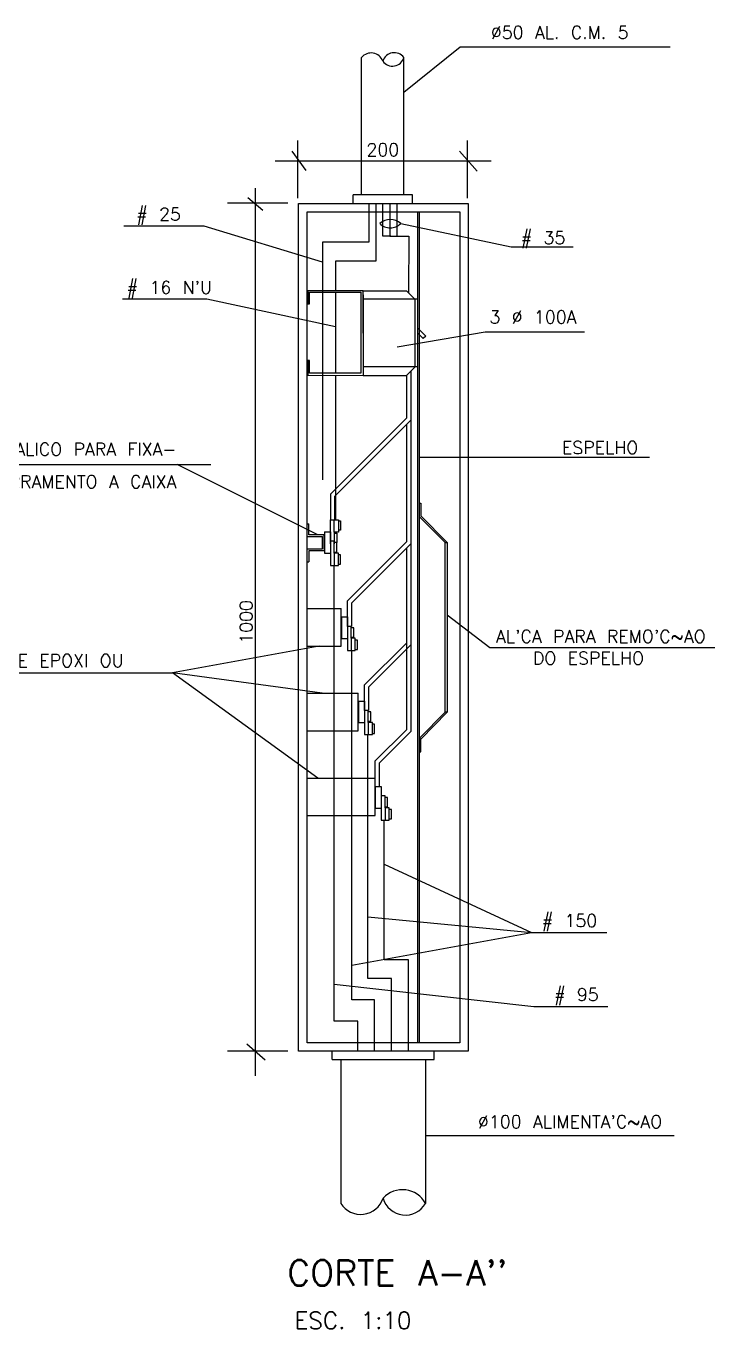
# Model space of a CAD drawing. Extents: x -0.026 to 0.455, y 0.043 to 0.377.
# Drawn here: x 0.2926 to 0.455, y 0.0467 to 0.3541 of the extents above; entities that cross this region are included whole.
import ezdxf

# ---------------------------------------------------------------- set-up
doc = ezdxf.new("R2010")
doc.units = 0
doc.header["$MEASUREMENT"] = 0
doc.layers.add('DETALHES-DIVERSOS', color=7, linetype='CONTINUOUS')
doc.styles.add('R120', font='txt', dxfattribs={"height": 0.3, "bigfont": 'RHENO'})
doc.styles.add('R60', font='txt', dxfattribs={"height": 0.15, "bigfont": 'RHENO'})
doc.styles.add('R80', font='txt', dxfattribs={"height": 0.2, "bigfont": 'RHENO'})

msp = doc.modelspace()

# ---------------------------------------------------------------- linework, layer by layer
at = {"layer": 'DETALHES-DIVERSOS'}
for p, q in [((0.3816543830745301, 0.3385005118581191), (0.3948669871552399, 0.3492078861291495)), ((0.3948669871552399, 0.3492078861291495), (0.4444220110029049, 0.3492078861291495)), ((0.3716543830745302, 0.3142672894003594), (0.3716543830745302, 0.346705723586949)), ((0.3816543830745301, 0.3142672894003594), (0.3816543830745301, 0.3467057235869487)), ((0.3566193646725306, 0.3134864530197578), (0.3566193646725306, 0.3270895399625104)), ((0.3966193646725306, 0.3134864530197578), (0.3966193646725306, 0.3270895399625104)), ((0.3551794650179933, 0.3245862273295107), (0.3584985028198766, 0.3200113342909234)), ((0.3947789811066947, 0.3245862273295107), (0.3988991590910443, 0.3198969652572737)), ((0.351292825575804, 0.3223580285110468), (0.4021908676789848, 0.3223580285110468)), ((0.3448154862787577, 0.3136507375379985), (0.3483665178799548, 0.3106935443773406)), ((0.3465581223109207, 0.3158522067501472), (0.3465581223109207, 0.1064829557178116)), ((0.38365438307453, 0.3142672894003593), (0.36965438307453, 0.3142672894003594)), ((0.36965438307453, 0.3122672894003594), (0.36965438307453, 0.3142672894003594)), ((0.38365438307453, 0.3122672894003592), (0.38365438307453, 0.3142672894003593)), ((0.3542520158084453, 0.3123035741592207), (0.340047906013795, 0.3123035741592207)), ((0.3568189996046992, 0.1122672894003594), (0.3568189996046992, 0.3122672894003594)), ((0.3568189996046992, 0.3122672894003594), (0.3968189996046992, 0.3122672894003594)), ((0.3733543830745303, 0.3122672894003594), (0.3733543830745303, 0.3031205212083947)), ((0.3750143830745303, 0.3122672894003594), (0.3750143830745303, 0.2986816150346358)), ((0.3766994330177893, 0.304522283578295), (0.3766994330177893, 0.3122672894003594)), ((0.3783343830745302, 0.3122672894003594), (0.3783343830745302, 0.304522283578295)), ((0.3799943830745302, 0.3122672894003594), (0.3799943830745302, 0.304522283578295)), ((0.3968189996046992, 0.3122672894003594), (0.3968189996046992, 0.1122672894003594)), ((0.3588189996046991, 0.1142672894003594), (0.3588189996046991, 0.3102672894003594)), ((0.3588189996046991, 0.3102672894003594), (0.394818999604699, 0.3102672894003594)), ((0.3808827789793422, 0.3075565628882697), (0.4068952740519124, 0.3020355423513807)), ((0.3848189996046991, 0.3102672894003594), (0.3848189996046991, 0.1142672894003594)), ((0.385218999604699, 0.3102672894003594), (0.385218999604699, 0.1142672894003594)), ((0.394818999604699, 0.3102672894003594), (0.394818999604699, 0.1142672894003594)), ((0.3345172061725539, 0.3069226545911146), (0.3156076214194226, 0.3069226545911146)), ((0.3624385843416918, 0.2984516640329274), (0.3345172061725539, 0.3069226545911146)), ((0.3785681652320498, 0.304522283578295), (0.3766994330177893, 0.304522283578295)), ((0.3783343830745302, 0.304522283578295), (0.379972418468967, 0.304522283578295)), ((0.3799943830745302, 0.304522283578295), (0.3827778317726827, 0.304522283578295)), ((0.3827778317726827, 0.304522283578295), (0.3827205348685259, 0.2911480280014524)), ((0.3624385843416918, 0.3031205212083947), (0.3624385843416918, 0.247050102624731)), ((0.3733543830745303, 0.3031205212083947), (0.3624385843416918, 0.3031205212083947)), ((0.4068952740519124, 0.3020355423513807), (0.4215665052245852, 0.3020355423513807)), ((0.3750143830745303, 0.2986816150346358), (0.3654777837191385, 0.2986816150346358)), ((0.3654777837191385, 0.2986816150346358), (0.3654777837191385, 0.2916566821890368)), ((0.3351692592918444, 0.2896548620014064), (0.315281592091421, 0.2896548620014064)), ((0.3654777837191385, 0.2831387123484281), (0.3351692592918444, 0.2896548620014064)), ((0.372018999604699, 0.2916566821890368), (0.3589585814993301, 0.2916566821890368)), ((0.3589585814993301, 0.2916566821890368), (0.3589585814993301, 0.2886208676067408)), ((0.3593585814993303, 0.2913306462955672), (0.3714836167237429, 0.2913306462955672)), ((0.3593585814993303, 0.2886208676067408), (0.3593585814993303, 0.2913306462955672)), ((0.3654777837191385, 0.2913306462955672), (0.3654777837191385, 0.2722331726458074)), ((0.3714836167237429, 0.2913306462955672), (0.3714836167237429, 0.2722331726458074)), ((0.372018999604699, 0.2916566821890367), (0.382209823908094, 0.2916566821890367)), ((0.372018999604699, 0.2816741499527399), (0.372018999604699, 0.2916566821890367)), ((0.372018999604699, 0.290691617716443), (0.372018999604699, 0.271691617716443)), ((0.3848189996046991, 0.2896566821890367), (0.372018999604699, 0.2896566821890367)), ((0.382209823908094, 0.2916566821890367), (0.3841990263674266, 0.2896754907925623)), ((0.3841990263674266, 0.2896754907925623), (0.3841990263674266, 0.2736320322963567)), ((0.3848189996046991, 0.2896566821890367), (0.3848189996046991, 0.273691617716443)), ((0.3589585814993301, 0.2886208676067408), (0.3593585814993303, 0.2886208676067408)), ((0.3867680555287318, 0.2809936883228785), (0.3848189996046991, 0.2829358787574962)), ((0.372018999604699, 0.2816741499527399), (0.372018999604699, 0.271691617716443)), ((0.3800369380522743, 0.2784104527988843), (0.4007957292137506, 0.2819771594929499)), ((0.3861612152054412, 0.2804059362852996), (0.384818999604699, 0.2817472460224777)), ((0.3867680555287318, 0.2809936883228785), (0.3861612152054412, 0.2804059362852996)), ((0.4007957292137506, 0.2819771594929499), (0.4242180415064145, 0.2819771594929499)), ((0.3589585814993301, 0.2752010249253766), (0.3589585814993301, 0.2717170254643219)), ((0.3593459576041725, 0.2752010249253766), (0.3589585814993301, 0.2752010249253766)), ((0.3593459576041725, 0.2722331726458074), (0.3593459576041725, 0.2752010249253766)), ((0.3848189996046991, 0.273691617716443), (0.372018999604699, 0.273691617716443)), ((0.382209823908094, 0.271691617716443), (0.3841990263674266, 0.2736320322963567)), ((0.3589585814993301, 0.2717170254643219), (0.372018999604699, 0.271691617716443)), ((0.3714836167237429, 0.2722331726458074), (0.3593459576041725, 0.2722331726458074)), ((0.3654777837191385, 0.271704343003084), (0.3654777837191385, 0.2376454180877158)), ((0.372018999604699, 0.271691617716443), (0.382209823908094, 0.271691617716443)), ((0.382209823908094, 0.271691617716443), (0.382209823908094, 0.2615943353464716)), ((0.3832621176966287, 0.2727181025772704), (0.3832621176966289, 0.2611474467136742)), ((0.3643148138242795, 0.2436993252626571), (0.382209823908094, 0.2615943353464716)), ((0.3652788049325965, 0.2431641339496419), (0.3832621176966289, 0.2611474467136742)), ((0.382209823908094, 0.2600951529251395), (0.382209823908094, 0.23242177509051)), ((0.3832621176966287, 0.2611465157750112), (0.3832621176966287, 0.2319748746872041)), ((0.385218999604699, 0.2524153444862919), (0.4394984892244297, 0.2524153444862919)), ((0.2571986202116494, 0.2506916041337424), (0.336088797943881, 0.2506916041337424)), ((0.3613064632815228, 0.2340965396175813), (0.3281446657737061, 0.2506916041337424)), ((0.3643148138242795, 0.2436993252626571), (0.3643041038812034, 0.237645418087716)), ((0.3652788049325965, 0.2431641339496419), (0.3652788049325965, 0.2376454180877158)), ((0.3852903046290184, 0.2383416595118013), (0.3852903046290184, 0.2415876053820598)), ((0.3852903046290184, 0.2415876053820598), (0.385639568029183, 0.2415876053820598)), ((0.385639568029183, 0.2415876053820598), (0.385639568029183, 0.2385510740996401)), ((0.3588189996046991, 0.236696539617581), (0.3592189996046993, 0.2366965396175812)), ((0.3592189996046993, 0.2340965396175813), (0.3592189996046993, 0.2366965396175812)), ((0.3643041038812034, 0.237645418087716), (0.3661794826006182, 0.2376454180877158)), ((0.3643041038812034, 0.2319691607130029), (0.3643041038812034, 0.237645418087716)), ((0.3652196546951349, 0.234752483730701), (0.3652196546951349, 0.237645418087716)), ((0.3661794826006182, 0.2376454180877158), (0.3661794826006185, 0.2347524837307012)), ((0.3661794826006182, 0.2373808169260112), (0.3667150986515917, 0.2373808169260112)), ((0.3667150986515917, 0.2373808169260112), (0.3667150986515917, 0.2351806881928125)), ((0.3913550632195013, 0.2322672894003594), (0.3852903046290184, 0.2383416595118013)), ((0.385639568029183, 0.2385510740996401), (0.3918564322716035, 0.2323034993782683)), ((0.3588189996046994, 0.2336965396175811), (0.3624189996046993, 0.2336965396175812)), ((0.3628189996046994, 0.2340965396175813), (0.3592189996046993, 0.2340965396175813)), ((0.3624189996046993, 0.230748539617581), (0.3624189996046993, 0.2336965396175812)), ((0.3628189996046994, 0.2336965396175812), (0.3628189996046994, 0.2340965396175813)), ((0.3628189996046992, 0.230748539617581), (0.3628189996046992, 0.2336965396175811)), ((0.3629041038812035, 0.2348072894003593), (0.3643041038812034, 0.2348072894003594)), ((0.3629041038812035, 0.2348072894003593), (0.3629041038812035, 0.2297272894003595)), ((0.3643041038812034, 0.2348072894003594), (0.3643041038812037, 0.2297272894003595)), ((0.3661794826006185, 0.2347524837307012), (0.3652196546951349, 0.234752483730701)), ((0.3652196546951349, 0.234752483730701), (0.3652196546951349, 0.2319691607130029)), ((0.3652196546951349, 0.2345015596967684), (0.3658088329048768, 0.2345015596967684)), ((0.3658088329048768, 0.2345015596967684), (0.3658088329048768, 0.232290311066573)), ((0.3667150986515917, 0.2351806881928125), (0.3661794826006182, 0.2351806881928125)), ((0.3588189996046991, 0.230748539617581), (0.3624189996046993, 0.230748539617581)), ((0.3628189996046992, 0.230748539617581), (0.3628189996046992, 0.2303485396175809)), ((0.3643041038812037, 0.232565418087716), (0.3643041038812037, 0.226889160713003)), ((0.3652196546951352, 0.232565418087716), (0.3643041038812037, 0.2325654180877162)), ((0.3652196546951352, 0.2297820950700179), (0.3652196546951352, 0.232565418087716)), ((0.3658088329048768, 0.232290311066573), (0.3652196546951349, 0.232290311066573)), ((0.3658088329048768, 0.2322442677341459), (0.3652196546951352, 0.2322442677341459)), ((0.3658088329048768, 0.2300330191039505), (0.3658088329048768, 0.2322442677341459)), ((0.3683054806209081, 0.2185174318033241), (0.382209823908094, 0.23242177509051)), ((0.3692801816723012, 0.2179929386628766), (0.3832621176966287, 0.2319748746872041)), ((0.382209823908094, 0.2309225808986695), (0.382209823908094, 0.2085584912618752)), ((0.3832621176966287, 0.2319741508870348), (0.3832621176966287, 0.2081115908585693)), ((0.3913550632195013, 0.1922672894003594), (0.3913550632195013, 0.2322672894003594)), ((0.3913550632195013, 0.2322672894003594), (0.3918697268799058, 0.2322672894003594)), ((0.3918697268799058, 0.2322672894003594), (0.3918697268799058, 0.1922672894003594)), ((0.3588189996046991, 0.227748539617581), (0.3592189996046993, 0.2277485396175811)), ((0.3592189996046993, 0.2303485396175809), (0.3592189996046993, 0.2277485396175811)), ((0.3628189996046992, 0.2303485396175809), (0.3592189996046993, 0.2303485396175809)), ((0.3629041038812035, 0.2297272894003595), (0.3643041038812037, 0.2297272894003595)), ((0.3652196546951352, 0.2300330191039505), (0.3658088329048768, 0.2300330191039505)), ((0.3652196546951352, 0.2297820950700179), (0.3652196546951352, 0.226889160713003)), ((0.3661794826006185, 0.2297820950700178), (0.3652196546951352, 0.2297820950700179)), ((0.3661794826006182, 0.2268891607130031), (0.3661794826006185, 0.2297820950700178)), ((0.3667150986515917, 0.2293538906079064), (0.3661794826006185, 0.2293538906079064)), ((0.3667150986515917, 0.2271537618747078), (0.3667150986515917, 0.2293538906079064)), ((0.3643041038812037, 0.226889160713003), (0.3661794826006182, 0.2268891607130031)), ((0.3651905766052921, 0.1193611567378849), (0.3651905766052921, 0.226889160713003)), ((0.3661794826006185, 0.2271537618747078), (0.3667150986515917, 0.2271537618747078)), ((0.3683054806209081, 0.2124742228009505), (0.3683054806209081, 0.2185174318033241)), ((0.3588189996046991, 0.2166999158979118), (0.3668189996046992, 0.2166999158979118)), ((0.3668189996046992, 0.207834662902807), (0.3668189996046992, 0.2166999158979118)), ((0.3692801816723012, 0.2179929386628766), (0.3692801816723012, 0.2124742228009505)), ((0.3918697268799058, 0.2152328099584234), (0.4019078132269832, 0.2074949919893416)), ((0.366905480620908, 0.2147160941135938), (0.366905480620908, 0.209636094113594)), ((0.366905480620908, 0.2147160941135938), (0.3683054806209078, 0.214716094113594)), ((0.3683054806209078, 0.214716094113594), (0.3683054806209081, 0.209636094113594)), ((0.3692210314348396, 0.2124742228009505), (0.3683054806209081, 0.2124742228009507)), ((0.3683054806209081, 0.2124742228009505), (0.3683054806209081, 0.2067979654262375)), ((0.3692210314348396, 0.2096908997832524), (0.3692210314348396, 0.2124742228009505)), ((0.3698102096445813, 0.2121530724473804), (0.3692210314348396, 0.2121530724473804)), ((0.3698102096445813, 0.209941823817185), (0.3698102096445813, 0.2121530724473804)), ((0.366905480620908, 0.209636094113594), (0.3683054806209081, 0.209636094113594)), ((0.3692210314348396, 0.209941823817185), (0.3698102096445813, 0.209941823817185)), ((0.370180859340323, 0.2096908997832523), (0.3692210314348396, 0.2096908997832524)), ((0.3692210314348396, 0.2096908997832524), (0.3692210314348396, 0.2067979654262375)), ((0.3701808593403227, 0.2067979654262376), (0.370180859340323, 0.2096908997832523)), ((0.3707164753912962, 0.2092626953211409), (0.370180859340323, 0.2092626953211409)), ((0.3707164753912962, 0.2070625665879423), (0.3707164753912962, 0.2092626953211409)), ((0.3616555364078288, 0.2078346629028069), (0.327097451931501, 0.201505708497031)), ((0.3588189996046991, 0.2078346629028069), (0.3668189996046992, 0.2078346629028069)), ((0.3683054806209081, 0.2067979654262375), (0.3701808593403227, 0.2067979654262376)), ((0.369325794326992, 0.1243791073724778), (0.369325794326992, 0.2067979654262375)), ((0.370180859340323, 0.2070625665879423), (0.3707164753912962, 0.2070625665879423)), ((0.3723263576627814, 0.1986750250165625), (0.382209823908094, 0.2085584912618752)), ((0.3733010587141745, 0.198150531876115), (0.3832621176966287, 0.2081115908585693)), ((0.382209823908094, 0.2085165040436587), (0.3822098239080943, 0.1881053294412321)), ((0.3832621176966289, 0.2081110752063616), (0.3832621176966287, 0.187658429037926)), ((0.4019078132269832, 0.2074949919893416), (0.4549609510744655, 0.2074949919893416)), ((0.2569340635999279, 0.201505708497031), (0.327097451931501, 0.201505708497031)), ((0.3623536771237279, 0.1966999158979117), (0.327097451931501, 0.201505708497031)), ((0.3613064632815228, 0.1766999158979118), (0.327097451931501, 0.201505708497031)), ((0.3723263576627814, 0.1926318160141889), (0.3723263576627814, 0.1986750250165625)), ((0.3733010587141745, 0.198150531876115), (0.3733010587141745, 0.1926318160141889)), ((0.3588189996046991, 0.1966999158979117), (0.370818999604699, 0.1966999158979117)), ((0.3708189996046993, 0.1878346629028071), (0.370818999604699, 0.1966999158979118)), ((0.3709263576627815, 0.1948736873268322), (0.3709263576627812, 0.1897936873268324)), ((0.3709263576627815, 0.1948736873268322), (0.3723263576627814, 0.1948736873268324)), ((0.3723263576627814, 0.1948736873268324), (0.3723263576627814, 0.1897936873268324)), ((0.3732419084767129, 0.1926318160141889), (0.3723263576627814, 0.1926318160141891)), ((0.3723263576627814, 0.1926318160141889), (0.3723263576627814, 0.1869555586394759)), ((0.3732419084767129, 0.1898484929964908), (0.3732419084767129, 0.1926318160141889)), ((0.3738310866864548, 0.1923106656606188), (0.3732419084767129, 0.1923106656606188)), ((0.3738310866864548, 0.1900994170304234), (0.3738310866864548, 0.1923106656606188)), ((0.3913550632195013, 0.1922672894003594), (0.3853720829560978, 0.1861765167306129)), ((0.3856485988127405, 0.1859001848812308), (0.3918697268799058, 0.1922672894003594)), ((0.3918697268799058, 0.1922672894003594), (0.3913550632195013, 0.1922672894003594)), ((0.3588189996046991, 0.187834662902807), (0.370818999604699, 0.1878346629028069)), ((0.3709263576627812, 0.1897936873268324), (0.3723263576627814, 0.1897936873268324)), ((0.3732419084767129, 0.1900994170304234), (0.3738310866864548, 0.1900994170304234)), ((0.3742017363821962, 0.1898484929964907), (0.3732419084767129, 0.1898484929964908)), ((0.3732419084767129, 0.1898484929964908), (0.3732419084767129, 0.1869555586394759)), ((0.3742017363821962, 0.186955558639476), (0.3742017363821962, 0.1898484929964907)), ((0.3747373524331694, 0.1894202885343793), (0.3742017363821962, 0.1894202885343793)), ((0.3747373524331694, 0.1872201598011807), (0.3747373524331694, 0.1894202885343793)), ((0.3748623790456422, 0.1807578845787802), (0.3822098239080943, 0.1881053294412321)), ((0.3758370800970353, 0.1802333914383327), (0.3832621176966287, 0.187658429037926)), ((0.3723263576627814, 0.1869555586394759), (0.3742017363821962, 0.186955558639476)), ((0.3731656396340144, 0.1293970580070705), (0.3731656396340144, 0.1869555586394759)), ((0.3742017363821962, 0.1872201598011807), (0.3747373524331694, 0.1872201598011807)), ((0.3853720829560978, 0.1861765167306129), (0.3853720829560978, 0.1828605260699888)), ((0.3856485988127405, 0.1828605260699888), (0.3856485988127405, 0.1859001848812308)), ((0.3853720829560978, 0.1828605260699888), (0.3856485988127405, 0.1828605260699888)), ((0.3748623790456422, 0.1747146755764067), (0.3748623790456422, 0.1807578845787802)), ((0.3758370800970353, 0.1802333914383327), (0.3758370800970353, 0.1747146755764067)), ((0.3588189996046991, 0.1766999158979118), (0.3748189996046991, 0.1766999158979118)), ((0.3748189996046993, 0.1678346629028069), (0.3748189996046993, 0.176699915897912)), ((0.3748623790456422, 0.1747146755764068), (0.3748623790456422, 0.169634675576407)), ((0.3748623790456422, 0.1747146755764068), (0.3762623790456424, 0.1747146755764069)), ((0.3762623790456424, 0.1747146755764069), (0.3762623790456424, 0.169634675576407)), ((0.3762623790456424, 0.1724728042637635), (0.3762623790456424, 0.1667965468890505)), ((0.3771779298595739, 0.1724728042637635), (0.3762623790456424, 0.1724728042637636)), ((0.3771779298595739, 0.1696894812460654), (0.3771779298595739, 0.1724728042637635)), ((0.3777671080693155, 0.1721516539101934), (0.3771779298595739, 0.1721516539101934)), ((0.3777671080693155, 0.169940405279998), (0.3777671080693155, 0.1721516539101934)), ((0.3748623790456422, 0.169634675576407), (0.3762623790456424, 0.169634675576407)), ((0.3771779298595739, 0.169940405279998), (0.3777671080693155, 0.169940405279998)), ((0.3781377577650572, 0.1696894812460653), (0.3771779298595739, 0.1696894812460654)), ((0.3771779298595739, 0.1696894812460654), (0.3771779298595739, 0.1667965468890505)), ((0.3781377577650572, 0.1667965468890506), (0.3781377577650572, 0.1696894812460653)), ((0.3786733738160304, 0.1692612767839539), (0.3781377577650572, 0.1692612767839539)), ((0.3786733738160304, 0.1670611480507553), (0.3786733738160304, 0.1692612767839539)), ((0.3588189996046991, 0.167834662902807), (0.3748189996046991, 0.1678346629028069)), ((0.3762623790456424, 0.1667965468890505), (0.3781377577650572, 0.1667965468890506)), ((0.3770054888572479, 0.1338246621723417), (0.3770054888572479, 0.1667965468890506)), ((0.3781377577650572, 0.1670611480507553), (0.3786733738160304, 0.1670611480507553)), ((0.3770054888572479, 0.1563624922207023), (0.4117481695230428, 0.1402451861035857)), ((0.3731656396340144, 0.1439442395740041), (0.4117481695230428, 0.1402451861035857)), ((0.369325794326992, 0.1325828599175232), (0.4117481695230428, 0.1402451861035857)), ((0.4117481695230428, 0.1402451861035857), (0.4294627323514296, 0.1402451861035857)), ((0.3827368213248666, 0.1338246621723417), (0.3770054888572479, 0.1338246621723417)), ((0.3827368213248666, 0.1122672894003594), (0.3827368213248666, 0.1338246621723417)), ((0.3787368213248668, 0.1293970580070705), (0.3731656396340144, 0.1293970580070705)), ((0.3787368213248668, 0.1122672894003594), (0.3787368213248668, 0.1293970580070705)), ((0.3651905766052921, 0.1280911527021129), (0.4122769643439558, 0.1228067917417107)), ((0.3747368213248667, 0.1243791073724778), (0.369325794326992, 0.1243791073724778)), ((0.3747368213248667, 0.1122672894003594), (0.3747368213248667, 0.1243791073724778)), ((0.4122769643439558, 0.1228067917417107), (0.4297271325302425, 0.1228067917417107)), ((0.3707368213248667, 0.1193611567378849), (0.3651905766052921, 0.1193611567378849)), ((0.3707368213248667, 0.1122672894003594), (0.3707368213248667, 0.1193611567378849)), ((0.3446260698001934, 0.1139752228648304), (0.3489290423547048, 0.1102280177924713)), ((0.394818999604699, 0.1142672894003594), (0.3588189996046991, 0.1142672894003594)), ((0.3542520158084453, 0.1123035741592207), (0.340047906013795, 0.1123035741592207)), ((0.3968189996046992, 0.1122672894003594), (0.3568189996046992, 0.1122672894003594)), ((0.3647368213248667, 0.1102672894003594), (0.3647368213248667, 0.1122672894003594)), ((0.3887368213248668, 0.1102672894003594), (0.3887368213248668, 0.1122672894003594)), ((0.3647368213248667, 0.1102672894003595), (0.3887368213248668, 0.1102672894003594)), ((0.3667368213248666, 0.1102672894003594), (0.3667368213248666, 0.07636513463857739)), ((0.3867368213248666, 0.1102672894003594), (0.3867368213248666, 0.07636513463857739)), ((0.3867368213248666, 0.09234081260607808), (0.3962851828959494, 0.09234081260607808)), ((0.3962851828959494, 0.09234081260607808), (0.4453596809841177, 0.09234081260607808))]:
    msp.add_line(p, q, dxfattribs=at)
for centre, radius, start, end in [((0.3739083850023529, 0.3448421529040342), 0.00292462311774491, 20.1284091525566, 140.4166328398138), ((0.3793751088048585, 0.3449895764362023), 0.002853112728127377, 36.9773990364854, 162.4775589711444), ((0.3789486027154813, 0.3474775545809861), 0.002813711149846427, 215.3758968952569, 344.0790611123731), ((0.3784253671779395, 0.3047897471615741), 0.003700559691068863, 48.38937299064788, 131.6106270093537), ((0.3784253671779392, 0.3098735327912253), 0.003377457963154604, 223.3150889798621, 316.6849110201421), ((0.3714450092362064, 0.0793470242574746), 0.005573033205335517, 212.347767251793, 341.7207168868078), ((0.3812935252651808, 0.07338948566090324), 0.006203544054145649, 28.66379879728018, 137.2677170641195), ((0.3819946606439025, 0.07907169866527994), 0.005460181018494123, 195.6468592146491, 330.28465664675)]:
    msp.add_arc(centre, radius, start, end, dxfattribs=at)

# ---------------------------------------------------------------- texts
for s, height, style, p in [('%%C50 AL. C.M. 5', 0.003, 'R60', (0.4021376100394154, 0.3511199149685851)), ('200', 0.003, 'R60', (0.3728046819133586, 0.3234425050675351)), ('# 25', 0.003, 'R60', (0.3185418687612998, 0.3082258845217102)), ('# 35', 0.003, 'R60', (0.409177462737786, 0.3026871573166786)), ("# 16 N'U", 0.003, 'R60', (0.3162596745387134, 0.2909580919320021)), ('3 %%C 100A', 0.003, 'R60', (0.4018045374456715, 0.2839834325376141)), ("SUPORTE MET'ALICO PARA FIXA-", 0.003, 'R60', (0.2603402672749772, 0.2527846185070096)), ('ESPELHO', 0.003, 'R60', (0.4188886630483659, 0.253167021880486)), ("'C~AO DO BARRAMENTO A CAIXA", 0.003, 'R60', (0.2603402672749772, 0.2451102244903265)), ("AL'CA PARA REMO'C~AO", 0.003, 'R60', (0.4033247070396269, 0.2086273567625784)), ('   DO ESPELHO', 0.003, 'R60', (0.4033247070396269, 0.2034844996197212)), ('ISOLADOR DE EPOXI OU ', 0.003, 'R60', (0.2660099261268923, 0.2029010514125426)), ('# 150', 0.003, 'R60', (0.4141277379120818, 0.1415662783390286)), ('# 95', 0.003, 'R60', (0.4170361011220338, 0.1241278799864689)), ("%%C100 ALIMENTA'C~AO", 0.003, 'R60', (0.3990967477575704, 0.09412877903865678)), ("CORTE A-A''", 0.006, 'R120', (0.3541450918673705, 0.05695480922797373)), ('ESC. 1:10', 0.004, 'R80', (0.3558492593041795, 0.04673669286766355))]:
    msp.add_text(s, height=height, dxfattribs=dict(at, style=style)).set_placement(p)
at = {"layer": 'DETALHES-DIVERSOS', "style": 'R60'}
msp.add_text('1000', height=0.003, rotation=90, dxfattribs=at).set_placement((0.3459469799618533, 0.208409676882663))

doc.saveas('drawing.dxf')
